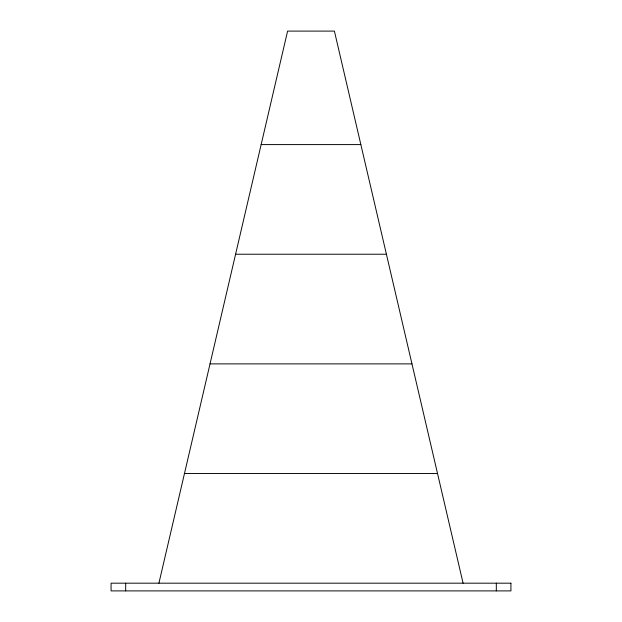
<?xml version="1.0" encoding="UTF-8"?>
<svg xmlns="http://www.w3.org/2000/svg" width="622" height="622" viewBox="0 0 622 622"><rect width="100%" height="100%" fill="white"/><g stroke="black" fill="none" stroke-linecap="round" stroke-linejoin="round"><path stroke-width="0.93" d="M158.913 583.179L287.597 31.1L334.403 31.1L463.087 583.179M261.147 144.592L360.853 144.592M235.582 254.235L386.417 254.235M210.026 363.886L411.974 363.886M184.47 473.529L437.53 473.529M496.317 583.179L496.317 590.9M125.683 583.179L125.683 590.9M510.926 583.179L111.074 583.179L111.074 590.9L510.926 590.9L510.926 583.179"/></g></svg>
